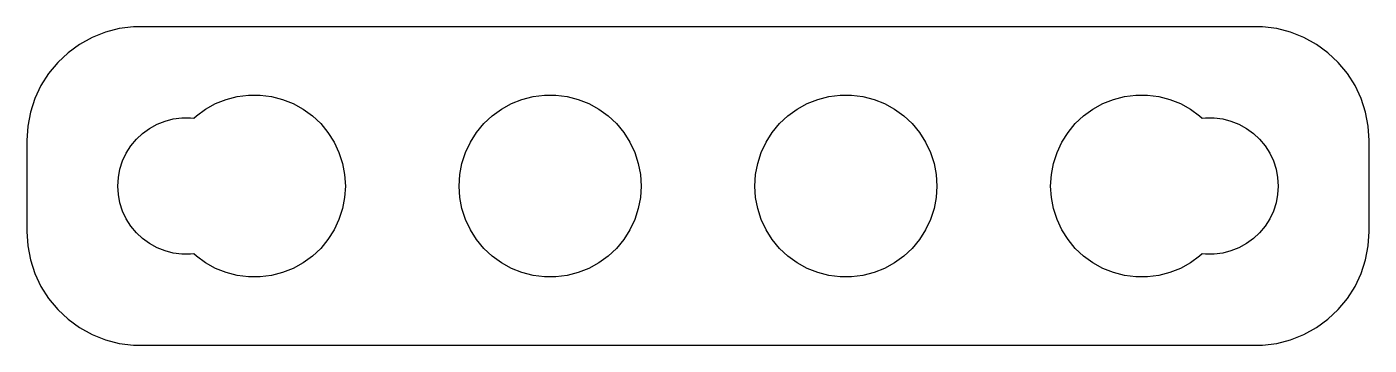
# Model space of a CAD drawing. Header units: metres. Extents: x -29.5 to 29.5, y -7 to 7.
import ezdxf

# ---------------------------------------------------------------- set-up
doc = ezdxf.new("R2010")
doc.units = ezdxf.units.M

msp = doc.modelspace()

# ---------------------------------------------------------------- linework, layer by layer
for p, q in [((-26.6289, 6.52412), (-27.1791, 6.22163)), ((-26.0451, 6.75528), (-26.6289, 6.52412)), ((-25.4369, 6.91142), (-26.0451, 6.75528)), ((-24.8139, 6.99013), (-25.4369, 6.91142)), ((24.8139, 6.99013), (-24.8139, 6.99013)), ((25.4369, 6.91142), (24.8139, 6.99013)), ((26.0451, 6.75528), (25.4369, 6.91142)), ((26.6289, 6.52412), (26.0451, 6.75528)), ((27.1791, 6.22163), (26.6289, 6.52412)), ((-27.1791, 6.22163), (-27.6871, 5.85255)), ((27.6871, 5.85255), (27.1791, 6.22163)), ((-28.1448, 5.42273), (-28.5451, 4.93892)), ((-27.6871, 5.85255), (-28.1448, 5.42273)), ((28.1448, 5.42273), (27.6871, 5.85255)), ((28.5451, 4.93892), (28.1448, 5.42273)), ((-28.5451, 4.93892), (-28.8815, 4.40877)), ((28.8815, 4.40877), (28.5451, 4.93892)), ((-28.8815, 4.40877), (-29.1489, 3.84062)), ((29.1489, 3.84062), (28.8815, 4.40877)), ((-29.1489, 3.84062), (-29.3429, 3.24344)), ((-21.6433, 3.3773), (-21.2031, 3.61929)), ((-21.2031, 3.61929), (-20.7361, 3.80421)), ((-20.7361, 3.80421), (-20.2495, 3.92914)), ((-20.2495, 3.92914), (-19.7512, 3.9921)), ((-19.7512, 3.9921), (-19.2488, 3.9921)), ((-19.2488, 3.9921), (-18.7505, 3.92914)), ((-18.7505, 3.92914), (-18.2639, 3.80421)), ((-18.2639, 3.80421), (-17.7969, 3.61929)), ((-17.7969, 3.61929), (-17.3567, 3.3773)), ((-8.6433, 3.3773), (-8.20311, 3.61929)), ((-8.20311, 3.61929), (-7.73605, 3.80421)), ((-7.73605, 3.80421), (-7.24951, 3.92914)), ((-7.24951, 3.92914), (-6.75116, 3.9921)), ((-6.75116, 3.9921), (-6.24883, 3.9921)), ((-6.24883, 3.9921), (-5.75047, 3.92914)), ((-5.75047, 3.92914), (-5.26393, 3.80421)), ((-5.26393, 3.80421), (-4.79688, 3.61929)), ((-4.79688, 3.61929), (-4.35669, 3.3773)), ((4.35669, 3.3773), (4.79688, 3.61929)), ((4.79688, 3.61929), (5.26393, 3.80421)), ((5.26393, 3.80421), (5.75047, 3.92914)), ((5.75047, 3.92914), (6.24883, 3.9921)), ((6.24883, 3.9921), (6.75116, 3.9921)), ((6.75116, 3.9921), (7.24951, 3.92914)), ((7.24951, 3.92914), (7.73605, 3.80421)), ((7.73605, 3.80421), (8.20311, 3.61929)), ((8.20311, 3.61929), (8.6433, 3.3773)), ((17.3567, 3.3773), (17.7969, 3.61929)), ((17.7969, 3.61929), (18.2639, 3.80421)), ((18.2639, 3.80421), (18.7505, 3.92914)), ((18.7505, 3.92914), (19.2488, 3.9921)), ((19.2488, 3.9921), (19.7512, 3.9921)), ((19.7512, 3.9921), (20.2495, 3.92914)), ((20.2495, 3.92914), (20.7361, 3.80421)), ((20.7361, 3.80421), (21.2031, 3.61929)), ((21.2031, 3.61929), (21.6433, 3.3773)), ((29.3429, 3.24344), (29.1489, 3.84062)), ((-29.3429, 3.24344), (-29.4606, 2.62666)), ((-23.0621, 2.94685), (-22.6884, 2.99408)), ((-22.6884, 2.99408), (-22.3116, 2.99408)), ((-22.3116, 2.99408), (-22.1633, 2.97534)), ((-22.1633, 2.97534), (-22.0497, 3.08205)), ((-22.0497, 3.08205), (-21.6433, 3.3773)), ((-17.3567, 3.3773), (-16.9503, 3.08205)), ((-16.9503, 3.08205), (-16.5841, 2.73817)), ((-9.41586, 2.73817), (-9.04968, 3.08205)), ((-9.04968, 3.08205), (-8.6433, 3.3773)), ((-4.35669, 3.3773), (-3.9503, 3.08205)), ((-3.9503, 3.08205), (-3.58412, 2.73817)), ((3.58412, 2.73817), (3.9503, 3.08205)), ((3.9503, 3.08205), (4.35669, 3.3773)), ((8.6433, 3.3773), (9.04968, 3.08205)), ((9.04968, 3.08205), (9.41586, 2.73817)), ((16.5841, 2.73817), (16.9503, 3.08205)), ((16.9503, 3.08205), (17.3567, 3.3773)), ((21.6433, 3.3773), (22.0497, 3.08205)), ((22.0497, 3.08205), (22.1633, 2.97534)), ((22.1633, 2.97534), (22.3116, 2.99408)), ((22.3116, 2.99408), (22.6884, 2.99408)), ((22.6884, 2.99408), (23.0621, 2.94685)), ((29.4606, 2.62666), (29.3429, 3.24344)), ((-29.4606, 2.62666), (-29.5, 2)), ((-24.4123, 2.31154), (-24.1075, 2.53297)), ((-24.1075, 2.53297), (-23.7773, 2.71448)), ((-23.7773, 2.71448), (-23.427, 2.85316)), ((-23.427, 2.85316), (-23.0621, 2.94685)), ((-16.5841, 2.73817), (-16.2639, 2.35114)), ((-9.73605, 2.35114), (-9.41586, 2.73817)), ((-3.58412, 2.73817), (-3.26393, 2.35114)), ((3.26393, 2.35114), (3.58412, 2.73817)), ((9.41586, 2.73817), (9.73605, 2.35114)), ((16.2639, 2.35114), (16.5841, 2.73817)), ((23.0621, 2.94685), (23.427, 2.85316)), ((23.427, 2.85316), (23.7773, 2.71448)), ((23.7773, 2.71448), (24.1075, 2.53297)), ((24.1075, 2.53297), (24.4123, 2.31154)), ((29.5, 2), (29.4606, 2.62666)), ((-29.5, 2), (-29.5, -2)), ((-24.927, 1.76335), (-24.6869, 2.05363)), ((-24.6869, 2.05363), (-24.4123, 2.31154)), ((-16.2639, 2.35114), (-15.9948, 1.927)), ((-15.9948, 1.927), (-15.7809, 1.47249)), ((-10.2191, 1.47249), (-10.0052, 1.927)), ((-10.0052, 1.927), (-9.73605, 2.35114)), ((-3.26393, 2.35114), (-2.99477, 1.927)), ((-2.99477, 1.927), (-2.78088, 1.47249)), ((2.78088, 1.47249), (2.99477, 1.927)), ((2.99477, 1.927), (3.26393, 2.35114)), ((9.73605, 2.35114), (10.0052, 1.927)), ((10.0052, 1.927), (10.2191, 1.47249)), ((15.7809, 1.47249), (15.9948, 1.927)), ((15.9948, 1.927), (16.2639, 2.35114)), ((24.4123, 2.31154), (24.6869, 2.05363)), ((24.6869, 2.05363), (24.927, 1.76335)), ((29.5, -2), (29.5, 2)), ((-25.2893, 1.10437), (-25.1289, 1.44525)), ((-25.1289, 1.44525), (-24.927, 1.76335)), ((-15.7809, 1.47249), (-15.6257, 0.994751)), ((-10.3743, 0.994751), (-10.2191, 1.47249)), ((-2.78088, 1.47249), (-2.62566, 0.994751)), ((2.62566, 0.994751), (2.78088, 1.47249)), ((10.2191, 1.47249), (10.3743, 0.994751)), ((15.6257, 0.994751), (15.7809, 1.47249)), ((24.927, 1.76335), (25.1289, 1.44525)), ((25.1289, 1.44525), (25.2893, 1.10437)), ((-25.4763, 0.375992), (-25.4057, 0.746063)), ((-25.4057, 0.746063), (-25.2893, 1.10437)), ((-15.6257, 0.994751), (-15.5315, 0.501328)), ((-10.4684, 0.501328), (-10.3743, 0.994751)), ((-2.62566, 0.994751), (-2.53154, 0.501328)), ((2.53154, 0.501328), (2.62566, 0.994751)), ((10.3743, 0.994751), (10.4684, 0.501328)), ((15.5315, 0.501328), (15.6257, 0.994751)), ((25.2893, 1.10437), (25.4057, 0.746063)), ((25.4057, 0.746063), (25.4763, 0.375992)), ((-25.5, 0), (-25.4763, 0.375992)), ((-25.4763, -0.375992), (-25.5, 0)), ((-15.5315, 0.501328), (-15.5, 0)), ((-15.5, 0), (-15.5315, -0.501328)), ((-10.5, 0), (-10.4684, 0.501328)), ((-10.4684, -0.501328), (-10.5, 0)), ((-2.53154, 0.501328), (-2.5, 0)), ((-2.5, 0), (-2.53154, -0.501328)), ((2.5, 0), (2.53154, 0.501328)), ((2.53154, -0.501328), (2.5, 0)), ((10.4684, 0.501328), (10.5, 0)), ((10.5, 0), (10.4684, -0.501328)), ((15.5, 0), (15.5315, 0.501328)), ((15.5315, -0.501328), (15.5, 0)), ((25.4763, 0.375992), (25.5, 0)), ((25.5, 0), (25.4763, -0.375992)), ((-25.4057, -0.746063), (-25.4763, -0.375992)), ((-15.5315, -0.501328), (-15.6257, -0.994751)), ((-10.3743, -0.994751), (-10.4684, -0.501328)), ((-2.53154, -0.501328), (-2.62566, -0.994751)), ((2.62566, -0.994751), (2.53154, -0.501328)), ((10.4684, -0.501328), (10.3743, -0.994751)), ((15.6257, -0.994751), (15.5315, -0.501328)), ((25.4763, -0.375992), (25.4057, -0.746063)), ((-25.2893, -1.10437), (-25.4057, -0.746063)), ((-25.1289, -1.44525), (-25.2893, -1.10437)), ((-15.6257, -0.994751), (-15.7809, -1.47249)), ((-10.2191, -1.47249), (-10.3743, -0.994751)), ((-2.62566, -0.994751), (-2.78088, -1.47249)), ((2.78088, -1.47249), (2.62566, -0.994751)), ((10.3743, -0.994751), (10.2191, -1.47249)), ((15.7809, -1.47249), (15.6257, -0.994751)), ((25.2893, -1.10437), (25.1289, -1.44525)), ((25.4057, -0.746063), (25.2893, -1.10437)), ((-24.927, -1.76335), (-25.1289, -1.44525)), ((-24.6869, -2.05363), (-24.927, -1.76335)), ((-15.7809, -1.47249), (-15.9948, -1.927)), ((-10.0052, -1.927), (-10.2191, -1.47249)), ((-2.78088, -1.47249), (-2.99477, -1.927)), ((2.99477, -1.927), (2.78088, -1.47249)), ((10.2191, -1.47249), (10.0052, -1.927)), ((15.9948, -1.927), (15.7809, -1.47249)), ((24.927, -1.76335), (24.6869, -2.05363)), ((25.1289, -1.44525), (24.927, -1.76335)), ((-29.5, -2), (-29.4606, -2.62666)), ((-24.4123, -2.31154), (-24.6869, -2.05363)), ((-24.1075, -2.53297), (-24.4123, -2.31154)), ((-16.2639, -2.35114), (-16.5841, -2.73817)), ((-15.9948, -1.927), (-16.2639, -2.35114)), ((-9.73605, -2.35114), (-10.0052, -1.927)), ((-9.41586, -2.73817), (-9.73605, -2.35114)), ((-3.26393, -2.35114), (-3.58412, -2.73817)), ((-2.99477, -1.927), (-3.26393, -2.35114)), ((3.26393, -2.35114), (2.99477, -1.927)), ((3.58412, -2.73817), (3.26393, -2.35114)), ((9.73605, -2.35114), (9.41586, -2.73817)), ((10.0052, -1.927), (9.73605, -2.35114)), ((16.2639, -2.35114), (15.9948, -1.927)), ((16.5841, -2.73817), (16.2639, -2.35114)), ((24.4123, -2.31154), (24.1075, -2.53297)), ((24.6869, -2.05363), (24.4123, -2.31154)), ((29.4606, -2.62666), (29.5, -2)), ((-29.4606, -2.62666), (-29.3429, -3.24344)), ((-23.7773, -2.71448), (-24.1075, -2.53297)), ((-23.427, -2.85316), (-23.7773, -2.71448)), ((-23.0621, -2.94685), (-23.427, -2.85316)), ((-22.6884, -2.99408), (-23.0621, -2.94685)), ((-16.5841, -2.73817), (-16.9503, -3.08205)), ((-9.04968, -3.08205), (-9.41586, -2.73817)), ((-3.58412, -2.73817), (-3.9503, -3.08205)), ((3.9503, -3.08205), (3.58412, -2.73817)), ((9.41586, -2.73817), (9.04968, -3.08205)), ((16.9503, -3.08205), (16.5841, -2.73817)), ((23.0621, -2.94685), (22.6884, -2.99408)), ((23.427, -2.85316), (23.0621, -2.94685)), ((23.7773, -2.71448), (23.427, -2.85316)), ((24.1075, -2.53297), (23.7773, -2.71448)), ((29.3429, -3.24344), (29.4606, -2.62666)), ((-29.3429, -3.24344), (-29.1489, -3.84062)), ((-22.3116, -2.99408), (-22.6884, -2.99408)), ((-22.1633, -2.97534), (-22.3116, -2.99408)), ((-22.0497, -3.08205), (-22.1633, -2.97534)), ((-21.6433, -3.3773), (-22.0497, -3.08205)), ((-21.2031, -3.61929), (-21.6433, -3.3773)), ((-17.3567, -3.3773), (-17.7969, -3.61929)), ((-16.9503, -3.08205), (-17.3567, -3.3773)), ((-8.6433, -3.3773), (-9.04968, -3.08205)), ((-8.20311, -3.61929), (-8.6433, -3.3773)), ((-4.35669, -3.3773), (-4.79688, -3.61929)), ((-3.9503, -3.08205), (-4.35669, -3.3773)), ((4.35669, -3.3773), (3.9503, -3.08205)), ((4.79688, -3.61929), (4.35669, -3.3773)), ((8.6433, -3.3773), (8.20311, -3.61929)), ((9.04968, -3.08205), (8.6433, -3.3773)), ((17.3567, -3.3773), (16.9503, -3.08205)), ((17.7969, -3.61929), (17.3567, -3.3773)), ((21.6433, -3.3773), (21.2031, -3.61929)), ((22.0497, -3.08205), (21.6433, -3.3773)), ((22.1633, -2.97534), (22.0497, -3.08205)), ((22.3116, -2.99408), (22.1633, -2.97534)), ((22.6884, -2.99408), (22.3116, -2.99408)), ((29.1489, -3.84062), (29.3429, -3.24344)), ((-29.1489, -3.84062), (-28.8815, -4.40877)), ((-20.7361, -3.80421), (-21.2031, -3.61929)), ((-20.2495, -3.92914), (-20.7361, -3.80421)), ((-19.7512, -3.9921), (-20.2495, -3.92914)), ((-19.2488, -3.9921), (-19.7512, -3.9921)), ((-18.7505, -3.92914), (-19.2488, -3.9921)), ((-18.2639, -3.80421), (-18.7505, -3.92914)), ((-17.7969, -3.61929), (-18.2639, -3.80421)), ((-7.73605, -3.80421), (-8.20311, -3.61929)), ((-7.24951, -3.92914), (-7.73605, -3.80421)), ((-6.75116, -3.9921), (-7.24951, -3.92914)), ((-6.24883, -3.9921), (-6.75116, -3.9921)), ((-5.75047, -3.92914), (-6.24883, -3.9921)), ((-5.26393, -3.80421), (-5.75047, -3.92914)), ((-4.79688, -3.61929), (-5.26393, -3.80421)), ((5.26393, -3.80421), (4.79688, -3.61929)), ((5.75047, -3.92914), (5.26393, -3.80421)), ((6.24883, -3.9921), (5.75047, -3.92914)), ((6.75116, -3.9921), (6.24883, -3.9921)), ((7.24951, -3.92914), (6.75116, -3.9921)), ((7.73605, -3.80421), (7.24951, -3.92914)), ((8.20311, -3.61929), (7.73605, -3.80421)), ((18.2639, -3.80421), (17.7969, -3.61929)), ((18.7505, -3.92914), (18.2639, -3.80421)), ((19.2488, -3.9921), (18.7505, -3.92914)), ((19.7512, -3.9921), (19.2488, -3.9921)), ((20.2495, -3.92914), (19.7512, -3.9921)), ((20.7361, -3.80421), (20.2495, -3.92914)), ((21.2031, -3.61929), (20.7361, -3.80421)), ((28.8815, -4.40877), (29.1489, -3.84062)), ((-28.8815, -4.40877), (-28.5451, -4.93892)), ((28.5451, -4.93892), (28.8815, -4.40877)), ((-28.5451, -4.93892), (-28.1448, -5.42273)), ((28.1448, -5.42273), (28.5451, -4.93892)), ((-28.1448, -5.42273), (-27.6871, -5.85255)), ((-27.6871, -5.85255), (-27.1791, -6.22163)), ((27.1791, -6.22163), (27.6871, -5.85255)), ((27.6871, -5.85255), (28.1448, -5.42273)), ((-27.1791, -6.22163), (-26.6289, -6.52412)), ((26.6289, -6.52412), (27.1791, -6.22163)), ((-26.6289, -6.52412), (-26.0451, -6.75528)), ((-26.0451, -6.75528), (-25.4369, -6.91142)), ((-25.4369, -6.91142), (-24.8139, -6.99013)), ((-24.8139, -6.99013), (24.8139, -6.99013)), ((24.8139, -6.99013), (25.4369, -6.91142)), ((25.4369, -6.91142), (26.0451, -6.75528)), ((26.0451, -6.75528), (26.6289, -6.52412))]:
    msp.add_line(p, q)

doc.saveas('drawing.dxf')
